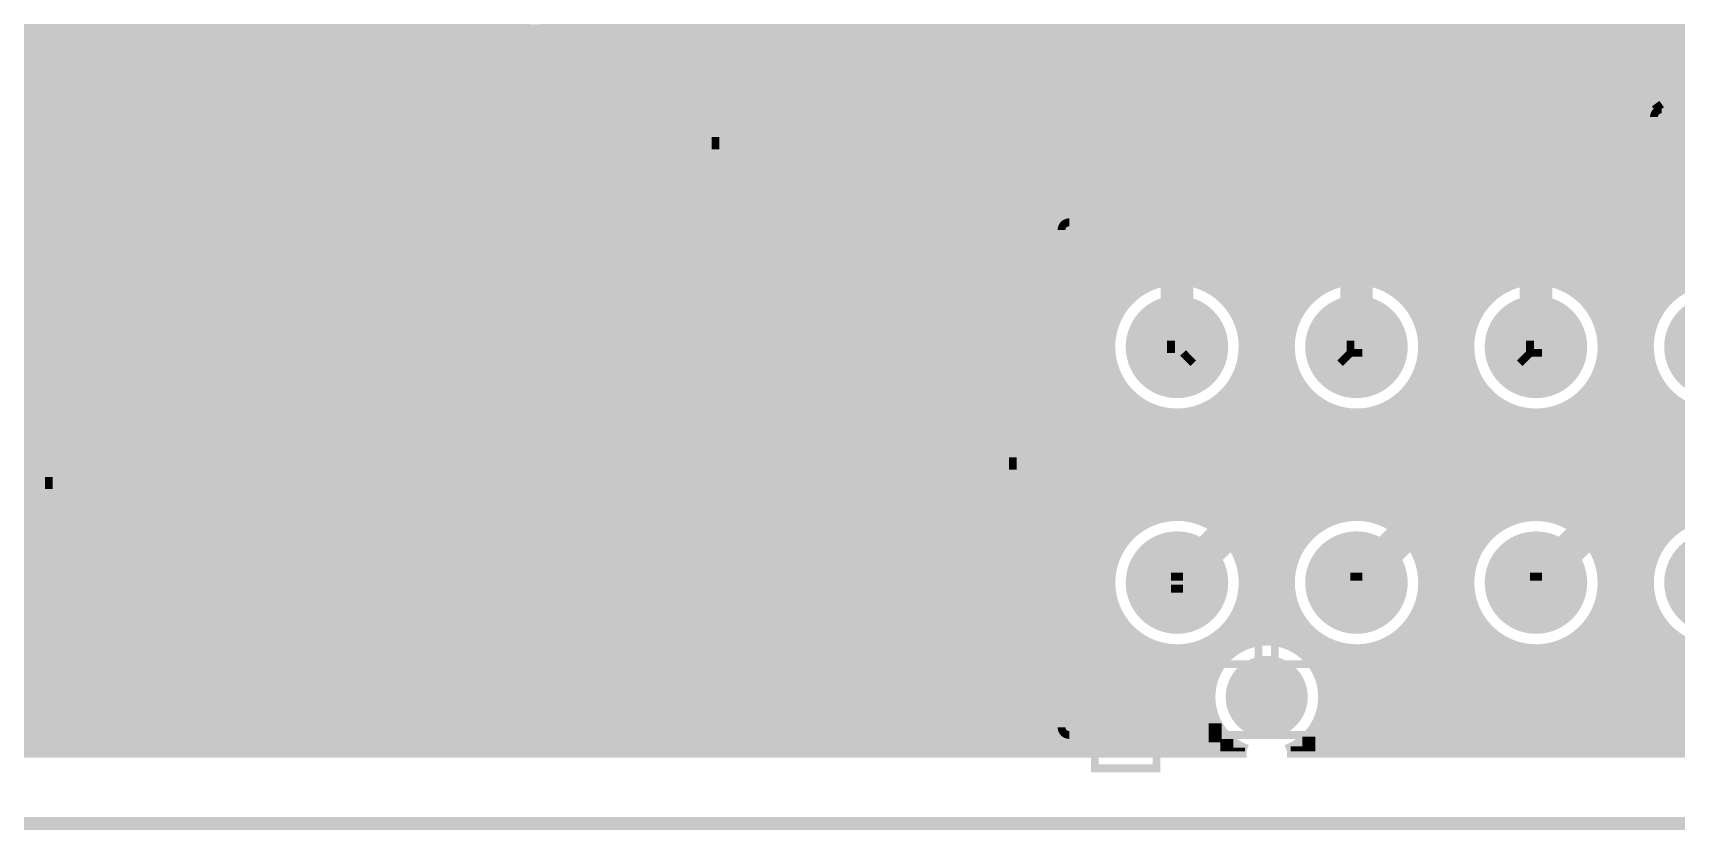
# Model space of a CAD drawing. Extents: x -5 to 208, y -5 to 206.
# Drawn here: x 140.7 to 172.74, y 119.87 to 135.43 of the extents above; entities that cross this region are included whole.
import ezdxf

# ---------------------------------------------------------------- set-up
doc = ezdxf.new("R2010")
doc.units = 0
doc.header["$MEASUREMENT"] = 0
doc.layers.get('0').update_dxf_attribs({"linetype": 'CONTINUOUS'})
for name, color, linetype in [('22-301-0_BOT', 7, 'CONTINUOUS'), ('22-301-0_DRD', 7, 'CONTINUOUS'), ('22-301-0_IN1', 1, 'CONTINUOUS'), ('22-301-0_IN2', 4, 'CONTINUOUS'), ('22-301-0_SMB', 3, 'CONTINUOUS'), ('22-301-0_SMT', 5, 'CONTINUOUS'), ('22-301-0_SST', 14, 'CONTINUOUS'), ('22-301-0_TOP', 9, 'CONTINUOUS'), ('THRUHOLE_NPT', 11, 'CONTINUOUS'), ('THRUHOLE_TAP', 13, 'CONTINUOUS')]:
    doc.layers.add(name, color=color, linetype=linetype)

# ---------------------------------------------------------------- blocks, each defined once
blk = doc.blocks.new('ROUND_28')
at = {"const_width": 0.99949}
blk.add_lwpolyline([(-0.499744, 0, 1), (0.499744, 0, 1)], format="xyb", close=True, dxfattribs=at)
blk = doc.blocks.new('ROUND_29')
at = {"const_width": 0.8001}
blk.add_lwpolyline([(-0.40005, 0, 1), (0.40005, 0, 1)], format="xyb", close=True, dxfattribs=at)
blk = doc.blocks.new('ROUND_79')
at = {"const_width": 0.54991}
blk.add_lwpolyline([(-0.274954, 0, 1), (0.274954, 0, 1)], format="xyb", close=True, dxfattribs=at)

msp = doc.modelspace()

# ---------------------------------------------------------------- linework, layer by layer
at = {"layer": '22-301-0_DRD', "const_width": 0.254}
for points in [[(162.37458, 129.9337), (162.37458, 128.6637)], [(163.64458, 129.9337), (162.37458, 129.9337)], [(163.64458, 129.9337), (162.37458, 128.6637)], [(163.64458, 128.6637), (162.37458, 129.9337)], [(163.64458, 128.6637), (163.64458, 129.9337)], [(165.8747, 129.9337), (165.8747, 128.6637)], [(167.1447, 129.9337), (165.8747, 129.9337)], [(167.1447, 129.9337), (165.8747, 128.6637)], [(167.1447, 128.6637), (165.8747, 129.9337)], [(167.1447, 128.6637), (167.1447, 129.9337)], [(169.37482, 129.9337), (169.37482, 128.6637)], [(170.64482, 129.9337), (169.37482, 129.9337)], [(170.64482, 129.9337), (169.37482, 128.6637)], [(170.64482, 128.6637), (169.37482, 129.9337)], [(170.64482, 128.6637), (170.64482, 129.9337)], [(162.37458, 128.6637), (163.64458, 128.6637)], [(165.8747, 128.6637), (167.1447, 128.6637)], [(169.37482, 128.6637), (170.64482, 128.6637)], [(162.37458, 125.3363), (162.37458, 124.0663)], [(163.64458, 125.3363), (162.37458, 125.3363)], [(163.64458, 125.3363), (162.37458, 124.0663)], [(163.64458, 124.0663), (162.37458, 125.3363)], [(163.64458, 124.0663), (163.64458, 125.3363)], [(165.8747, 125.3363), (165.8747, 124.0663)], [(167.1447, 125.3363), (165.8747, 125.3363)], [(167.1447, 125.3363), (165.8747, 124.0663)], [(167.1447, 124.0663), (165.8747, 125.3363)], [(167.1447, 124.0663), (167.1447, 125.3363)], [(169.37482, 125.3363), (169.37482, 124.0663)], [(170.64482, 125.3363), (169.37482, 125.3363)], [(170.64482, 125.3363), (169.37482, 124.0663)], [(170.64482, 124.0663), (169.37482, 125.3363)], [(170.64482, 124.0663), (170.64482, 125.3363)], [(162.37458, 124.0663), (163.64458, 124.0663)], [(165.8747, 124.0663), (167.1447, 124.0663)], [(169.37482, 124.0663), (170.64482, 124.0663)], [(164.75964, 123.10618), (164.12464, 122.47118)], [(165.39464, 122.47118), (164.75964, 123.10618)], [(164.12464, 122.47118), (164.75964, 121.83618)], [(164.75964, 121.83618), (165.39464, 122.47118)], [(98.99904, 119.99976), (205.00086, 119.99976)]]:
    msp.add_lwpolyline(points, dxfattribs=at)
at = {"layer": '22-301-0_IN1', "const_width": 0.254}
for points in [[(141.8082, 166.37), (141.8082, 121.412)], [(142.0368, 166.37), (142.0368, 121.412)], [(142.2654, 166.37), (142.2654, 121.412)], [(142.494, 166.37), (142.494, 121.412)], [(142.7226, 166.37), (142.7226, 121.412)], [(142.9512, 166.37), (142.9512, 121.412)], [(143.1798, 166.37), (143.1798, 121.412)], [(143.4084, 166.37), (143.4084, 121.412)], [(143.637, 166.37), (143.637, 121.412)], [(143.8656, 166.37), (143.8656, 121.412)], [(144.0942, 166.37), (144.0942, 121.412)], [(144.3228, 166.37), (144.3228, 121.412)], [(144.5514, 166.37), (144.5514, 121.412)], [(144.78, 166.37), (144.78, 121.412)], [(145.0086, 166.37), (145.0086, 121.412)], [(145.2372, 166.37), (145.2372, 121.412)], [(145.4658, 166.37), (145.4658, 121.412)], [(145.6944, 166.37), (145.6944, 121.412)], [(145.923, 166.37), (145.923, 121.412)], [(146.1516, 166.37), (146.1516, 121.412)], [(146.3802, 166.37), (146.3802, 121.412)], [(146.6088, 166.37), (146.6088, 121.412)], [(146.8374, 166.37), (146.8374, 121.412)], [(147.066, 166.37), (147.066, 121.412)], [(147.2946, 166.37), (147.2946, 121.412)], [(147.5232, 166.37), (147.5232, 121.412)], [(147.7518, 166.37), (147.7518, 121.412)], [(147.9804, 166.37), (147.9804, 121.412)], [(148.209, 166.37), (148.209, 121.412)], [(148.4376, 166.37), (148.4376, 121.412)], [(148.6662, 166.37), (148.6662, 121.412)], [(148.8948, 166.37), (148.8948, 121.412)], [(149.1234, 166.37), (149.1234, 121.412)], [(149.352, 166.37), (149.352, 121.412)], [(149.5806, 166.37), (149.5806, 121.412)], [(149.8092, 166.37), (149.8092, 121.412)], [(151.638, 166.18712), (151.638, 121.412)], [(151.8666, 166.37), (151.8666, 121.412)], [(152.0952, 166.37), (152.0952, 121.412)], [(152.3238, 166.37), (152.3238, 121.412)], [(152.5524, 166.37), (152.5524, 121.412)], [(152.781, 166.37), (152.781, 121.412)], [(153.0096, 166.37), (153.0096, 121.412)], [(153.2382, 166.37), (153.2382, 121.412)], [(153.4668, 166.37), (153.4668, 121.412)], [(153.6954, 166.37), (153.6954, 121.412)], [(153.924, 166.37), (153.924, 121.412)], [(154.1526, 166.37), (154.1526, 121.412)], [(154.3812, 166.37), (154.3812, 121.412)], [(154.6098, 166.37), (154.6098, 121.412)], [(154.8384, 166.37), (154.8384, 121.412)], [(155.067, 166.37), (155.067, 121.412)], [(155.2956, 166.37), (155.2956, 121.412)], [(155.5242, 166.37), (155.5242, 121.412)], [(155.7528, 166.37), (155.7528, 121.412)], [(155.9814, 166.37), (155.9814, 121.412)], [(156.21, 166.37), (156.21, 121.412)], [(156.4386, 166.37), (156.4386, 121.412)], [(156.6672, 166.37), (156.6672, 121.412)], [(156.8958, 166.37), (156.8958, 121.412)], [(157.1244, 166.37), (157.1244, 121.412)], [(157.353, 166.37), (157.353, 121.412)], [(157.5816, 166.37), (157.5816, 121.412)], [(157.8102, 166.37), (157.8102, 121.412)], [(158.0388, 166.37), (158.0388, 121.412)], [(158.2674, 166.37), (158.2674, 121.412)], [(158.496, 166.37), (158.496, 121.412)], [(158.7246, 166.37), (158.7246, 121.412)], [(158.9532, 166.37), (158.9532, 121.412)], [(159.1818, 166.37), (159.1818, 121.412)], [(159.4104, 166.37), (159.4104, 121.412)], [(159.639, 166.37), (159.639, 121.412)], [(159.8676, 166.37), (159.8676, 121.412)], [(160.0962, 166.37), (160.0962, 121.412)], [(160.3248, 166.37), (160.3248, 121.412)], [(160.5534, 166.37), (160.5534, 121.412)], [(160.782, 166.37), (160.782, 121.412)], [(161.0106, 166.37), (161.0106, 121.412)], [(161.2392, 166.37), (161.2392, 121.412)], [(161.4678, 166.37), (161.4678, 121.412)], [(161.6964, 166.37), (161.6964, 129.49936)], [(161.925, 166.37), (161.925, 130.06578)], [(162.1536, 166.37), (162.1536, 130.3147)], [(162.3822, 166.37), (162.3822, 130.46964)], [(162.6108, 166.37), (162.6108, 130.56616)], [(162.8394, 166.37), (162.8394, 130.61696)], [(163.068, 166.37), (163.068, 130.62712)], [(163.2966, 166.37), (163.2966, 130.59664)], [(163.5252, 166.37), (163.5252, 130.52552)], [(163.7538, 166.37), (163.7538, 130.40106)], [(165.5826, 166.37), (165.5826, 130.2512)], [(165.8112, 166.37), (165.8112, 130.429)], [(166.0398, 166.37), (166.0398, 130.5433)], [(166.2684, 166.37), (166.2684, 130.6068)], [(166.497, 166.37), (166.497, 130.62712)], [(166.7256, 166.37), (166.7256, 130.61188)], [(166.9542, 166.37), (166.9542, 130.55092)], [(167.1828, 166.37), (167.1828, 130.44678)], [(167.4114, 166.37), (167.4114, 130.2766)], [(167.64, 166.37), (167.64, 129.99974)], [(167.8686, 166.20236), (167.8686, 121.412)], [(169.0116, 166.32174), (169.0116, 130.17754)], [(169.2402, 166.37), (169.2402, 130.38328)], [(169.4688, 166.37), (169.4688, 130.51282)], [(169.6974, 166.37), (169.6974, 130.59156)], [(169.926, 166.37), (169.926, 130.62458)], [(170.1546, 166.37), (170.1546, 130.6195)], [(170.3832, 166.37), (170.3832, 130.57378)], [(170.6118, 166.37), (170.6118, 130.48488)], [(170.8404, 166.37), (170.8404, 130.33756)], [(171.069, 166.37), (171.069, 130.10134)], [(171.2976, 166.37), (171.2976, 129.6289)], [(171.5262, 166.37), (171.5262, 121.412)], [(171.7548, 166.37), (171.7548, 121.412)], [(171.9834, 166.37), (171.9834, 121.412)], [(172.212, 166.37), (172.212, 129.58572)], [(172.4406, 166.37), (172.4406, 130.08864)], [(172.6692, 166.37), (172.6692, 130.32994)], [(151.1808, 166.07536), (151.1808, 121.412)], [(151.4094, 166.08806), (151.4094, 121.412)], [(163.9824, 166.01694), (163.9824, 130.20548)], [(168.0972, 166.01694), (168.0972, 121.412)], [(168.3258, 165.94836), (168.3258, 121.412)], [(168.5544, 165.96106), (168.5544, 121.412)], [(168.783, 166.06012), (168.783, 129.81178)], [(140.6652, 156.82722), (140.6652, 121.412)], [(140.8938, 156.70276), (140.8938, 121.412)], [(141.1224, 156.67228), (141.1224, 121.412)], [(141.351, 156.72308), (141.351, 121.412)], [(141.5796, 156.87294), (141.5796, 121.412)], [(164.211, 137.62482), (164.211, 129.8702)], [(164.4396, 137.39368), (164.4396, 123.55322)], [(165.1254, 137.37844), (165.1254, 123.53798)], [(165.354, 137.58418), (165.354, 129.95402)], [(164.6682, 137.30478), (164.6682, 123.5964)], [(164.8968, 137.2997), (164.8968, 123.59132)], [(150.0378, 135.76808), (150.0378, 121.412)], [(150.9522, 135.76808), (150.9522, 121.412)], [(150.2664, 135.63092), (150.2664, 121.412)], [(150.495, 135.59028), (150.495, 121.412)], [(150.7236, 135.63092), (150.7236, 121.412)], [(204.47, 135.3566), (90.81008, 135.3566)], [(204.47, 135.128), (90.85072, 135.128)], [(204.47, 134.8994), (90.81008, 134.8994)], [(204.47, 134.6708), (90.67292, 134.6708)], [(204.47, 134.4422), (80.645, 134.4422)], [(204.47, 134.2136), (80.645, 134.2136)], [(204.47, 133.985), (80.645, 133.985)], [(204.47, 133.7564), (80.645, 133.7564)], [(204.47, 133.5278), (80.645, 133.5278)], [(204.47, 133.2992), (80.645, 133.2992)], [(204.47, 133.0706), (80.645, 133.0706)], [(204.47, 132.842), (80.645, 132.842)], [(204.47, 132.6134), (80.645, 132.6134)], [(204.47, 132.3848), (80.645, 132.3848)], [(204.47, 132.1562), (80.645, 132.1562)], [(204.47, 131.9276), (80.645, 131.9276)], [(204.47, 131.699), (80.645, 131.699)], [(204.47, 131.4704), (80.645, 131.4704)], [(204.47, 131.2418), (80.645, 131.2418)], [(204.47, 131.0132), (80.645, 131.0132)], [(204.47, 130.7846), (80.645, 130.7846)], [(162.57524, 130.556), (137.14222, 130.556)], [(162.1663, 130.3274), (137.55116, 130.3274)], [(166.07536, 130.556), (163.44392, 130.556)], [(165.66642, 130.3274), (163.85286, 130.3274)], [(169.57548, 130.556), (166.94404, 130.556)], [(169.16654, 130.3274), (167.35298, 130.3274)], [(173.0756, 130.556), (170.44416, 130.556)], [(172.66666, 130.3274), (170.8531, 130.3274)], [(161.94786, 130.0988), (137.77214, 130.0988)], [(165.44798, 130.0988), (164.0713, 130.0988)], [(168.9481, 130.0988), (167.57142, 130.0988)], [(172.44822, 130.0988), (171.07154, 130.0988)], [(161.8107, 129.8702), (137.9093, 129.8702)], [(165.31082, 129.8702), (164.211, 129.8702)], [(168.8084, 129.8702), (167.71112, 129.8702)], [(172.30852, 129.8702), (171.2087, 129.8702)], [(161.72434, 129.6416), (137.99312, 129.6416)], [(161.68624, 129.413), (138.03376, 129.413)], [(165.22446, 129.6416), (164.29482, 129.6416)], [(165.18636, 129.413), (164.33546, 129.413)], [(168.72458, 129.6416), (167.79494, 129.6416)], [(168.68394, 129.413), (167.83558, 129.413)], [(172.2247, 129.6416), (171.29506, 129.6416)], [(172.18406, 129.413), (171.33316, 129.413)], [(161.68624, 129.1844), (138.03376, 129.1844)], [(161.6964, 129.09804), (161.6964, 124.90196)], [(165.18636, 129.1844), (164.33546, 129.1844)], [(168.68394, 129.1844), (167.83558, 129.1844)], [(172.18406, 129.1844), (171.33316, 129.1844)], [(172.212, 129.01168), (172.212, 124.98578)], [(161.8107, 128.7272), (137.9093, 128.7272)], [(161.72688, 128.9558), (137.99312, 128.9558)], [(164.211, 128.72974), (164.211, 125.27026)], [(165.31082, 128.7272), (164.211, 128.7272)], [(165.227, 128.9558), (164.29482, 128.9558)], [(168.8084, 128.7272), (167.71112, 128.7272)], [(168.72458, 128.9558), (167.79494, 128.9558)], [(168.783, 128.78816), (168.783, 125.21184)], [(172.30852, 128.7272), (171.2087, 128.7272)], [(172.2247, 128.9558), (171.29252, 128.9558)], [(171.2976, 128.9685), (171.2976, 125.02896)], [(161.9504, 128.4986), (137.7696, 128.4986)], [(161.925, 128.53162), (161.925, 125.46838)], [(163.9824, 128.39192), (163.9824, 125.60554)], [(165.45052, 128.4986), (164.0713, 128.4986)], [(165.354, 128.64338), (165.354, 125.35408)], [(168.9481, 128.4986), (167.57142, 128.4986)], [(167.64, 128.59766), (167.64, 125.3998)], [(169.0116, 128.4224), (169.0116, 125.5776)], [(172.44822, 128.4986), (171.069, 128.4986)], [(171.069, 128.49606), (171.069, 125.50394)], [(172.4406, 128.50876), (172.4406, 125.4887)], [(162.58032, 128.0414), (137.13714, 128.0414)], [(162.16884, 128.27), (137.55116, 128.27)], [(162.1536, 128.2827), (162.1536, 125.7173)], [(162.3822, 128.12776), (162.3822, 125.87224)], [(166.08044, 128.0414), (163.43884, 128.0414)], [(163.5252, 128.07442), (163.5252, 125.92558)], [(163.7538, 128.19634), (163.7538, 125.80112)], [(165.66896, 128.27), (163.85032, 128.27)], [(165.5826, 128.3462), (165.5826, 125.65126)], [(165.8112, 128.1684), (165.8112, 125.8316)], [(166.0398, 128.05664), (166.0398, 125.94336)], [(169.58056, 128.0414), (166.93896, 128.0414)], [(166.9542, 128.04648), (166.9542, 125.95352)], [(167.1828, 128.15316), (167.1828, 125.84684)], [(169.16908, 128.27), (167.35044, 128.27)], [(167.4114, 128.3208), (167.4114, 125.67666)], [(169.2402, 128.21412), (169.2402, 125.78334)], [(169.4688, 128.08458), (169.4688, 125.91542)], [(173.08068, 128.0414), (170.43908, 128.0414)], [(170.6118, 128.11506), (170.6118, 125.88494)], [(170.8404, 128.26238), (170.8404, 125.73762)], [(172.6692, 128.27), (170.85056, 128.27)], [(172.6692, 128.27), (172.6692, 125.73)], [(203.53528, 127.8128), (80.645, 127.8128)], [(162.6108, 128.03124), (162.6108, 125.96876)], [(162.8394, 127.98044), (162.8394, 126.01702)], [(163.068, 127.97028), (163.068, 126.02718)], [(163.2966, 128.00076), (163.2966, 125.99924)], [(166.2684, 127.99314), (166.2684, 126.00686)], [(166.497, 127.97028), (166.497, 126.02972)], [(166.7256, 127.98806), (166.7256, 126.01194)], [(169.6974, 128.00584), (169.6974, 125.99162)], [(169.926, 127.97282), (169.926, 126.02718)], [(170.1546, 127.9779), (170.1546, 126.0221)], [(170.3832, 128.02362), (170.3832, 125.97638)], [(203.30668, 127.5842), (80.645, 127.5842)], [(203.07808, 127.3556), (80.645, 127.3556)], [(202.84948, 127.127), (80.645, 127.127)], [(201.19594, 126.8984), (95.74276, 126.8984)], [(200.787, 126.6698), (96.1517, 126.6698)], [(193.9163, 126.4412), (96.42094, 126.4412)], [(193.9163, 126.2126), (96.61652, 126.2126)], [(162.66414, 125.984), (137.05586, 125.984)], [(166.16426, 125.984), (163.35502, 125.984)], [(169.66438, 125.984), (166.85514, 125.984)], [(173.1645, 125.984), (170.35526, 125.984)], [(162.20186, 125.7554), (137.51814, 125.7554)], [(161.96818, 125.5268), (137.74928, 125.5268)], [(165.70198, 125.7554), (163.81984, 125.7554)], [(165.4683, 125.5268), (164.05098, 125.5268)], [(169.19956, 125.7554), (167.31996, 125.7554)], [(168.96842, 125.5268), (167.5511, 125.5268)], [(172.69968, 125.7554), (170.81754, 125.7554)], [(172.46854, 125.5268), (171.05122, 125.5268)], [(161.8234, 125.2982), (137.8966, 125.2982)], [(165.32352, 125.2982), (164.1983, 125.2982)], [(168.8211, 125.2982), (167.69842, 125.2982)], [(172.32122, 125.2982), (171.196, 125.2982)], [(161.73196, 125.0696), (137.9855, 125.0696)], [(161.68878, 124.841), (138.03122, 124.841)], [(165.23208, 125.0696), (164.2872, 125.0696)], [(165.1889, 124.841), (164.33292, 124.841)], [(168.7322, 125.0696), (167.78732, 125.0696)], [(168.68648, 124.841), (167.83304, 124.841)], [(172.23232, 125.0696), (171.28744, 125.0696)], [(172.1866, 124.841), (171.33062, 124.841)], [(161.6837, 124.6124), (138.0363, 124.6124)], [(165.18382, 124.6124), (164.33546, 124.6124)], [(168.68394, 124.6124), (167.83558, 124.6124)], [(172.18406, 124.6124), (171.3357, 124.6124)], [(161.71926, 124.3838), (138.00074, 124.3838)], [(161.6964, 124.4981), (161.6964, 121.412)], [(165.21938, 124.3838), (164.2999, 124.3838)], [(168.7195, 124.3838), (167.80002, 124.3838)], [(171.2976, 124.3711), (171.2976, 121.412)], [(172.21962, 124.3838), (171.30014, 124.3838)], [(172.212, 124.41428), (172.212, 121.412)], [(161.93008, 123.9266), (137.78992, 123.9266)], [(161.798, 124.1552), (137.922, 124.1552)], [(161.925, 123.93168), (161.925, 121.412)], [(165.4302, 123.9266), (164.09162, 123.9266)], [(164.211, 124.1298), (164.211, 123.4567)], [(165.29812, 124.1552), (164.22116, 124.1552)], [(165.354, 124.04598), (165.354, 123.4313)], [(168.92778, 123.9266), (167.59174, 123.9266)], [(167.64, 124.00026), (167.64, 121.412)], [(168.79824, 124.1552), (167.72128, 124.1552)], [(168.783, 124.18822), (168.783, 121.412)], [(171.069, 123.89612), (171.069, 121.412)], [(172.4279, 123.9266), (171.08932, 123.9266)], [(172.29836, 124.1552), (171.2214, 124.1552)], [(172.4406, 123.91136), (172.4406, 121.412)], [(162.13582, 123.698), (137.58164, 123.698)], [(162.1536, 123.68276), (162.1536, 121.412)], [(163.7538, 123.59894), (163.7538, 122.98172)], [(165.63594, 123.698), (163.88334, 123.698)], [(163.9824, 123.79452), (163.9824, 123.28906)], [(165.5826, 123.7488), (165.5826, 123.24334)], [(165.8112, 123.56846), (165.8112, 122.8852)], [(169.13606, 123.698), (167.38346, 123.698)], [(167.4114, 123.7234), (167.4114, 121.412)], [(169.0116, 123.82246), (169.0116, 121.412)], [(169.2402, 123.61672), (169.2402, 121.412)], [(170.8404, 123.66244), (170.8404, 121.412)], [(172.63618, 123.698), (170.88358, 123.698)], [(172.6692, 123.67006), (172.6692, 121.412)], [(163.93414, 123.2408), (114.78514, 123.2408)], [(162.5092, 123.4694), (137.2108, 123.4694)], [(162.3822, 123.52782), (162.3822, 121.412)], [(162.6108, 123.4313), (162.6108, 121.412)], [(162.8394, 123.38304), (162.8394, 121.412)], [(163.068, 123.37288), (163.068, 121.412)], [(163.2966, 123.40082), (163.2966, 121.412)], [(164.23386, 123.4694), (163.5125, 123.4694)], [(163.5252, 123.47448), (163.5252, 121.412)], [(166.00932, 123.4694), (165.28796, 123.4694)], [(200.85812, 123.2408), (165.58514, 123.2408)], [(166.0398, 123.4567), (166.0398, 121.412)], [(166.2684, 123.3932), (166.2684, 121.412)], [(166.497, 123.37034), (166.497, 121.412)], [(166.7256, 123.38812), (166.7256, 121.412)], [(166.9542, 123.44654), (166.9542, 121.412)], [(169.5069, 123.4694), (167.01262, 123.4694)], [(167.1828, 123.55322), (167.1828, 121.412)], [(169.4688, 123.48464), (169.4688, 121.412)], [(169.6974, 123.40844), (169.6974, 121.412)], [(169.926, 123.37288), (169.926, 121.412)], [(170.1546, 123.37796), (170.1546, 121.412)], [(170.3832, 123.42368), (170.3832, 121.412)], [(173.00702, 123.4694), (170.5102, 123.4694)], [(170.6118, 123.51512), (170.6118, 121.412)], [(163.76904, 123.0122), (114.95024, 123.0122)], [(201.32294, 123.0122), (165.75024, 123.0122)], [(163.67506, 122.7836), (115.04422, 122.7836)], [(204.47, 122.7836), (165.84422, 122.7836)], [(163.6395, 122.3264), (115.07978, 122.3264)], [(163.63442, 122.555), (115.0874, 122.555)], [(204.47, 122.3264), (165.87978, 122.3264)], [(204.47, 122.555), (165.8874, 122.555)], [(163.69284, 122.0978), (115.02644, 122.0978)], [(163.7538, 121.9581), (163.7538, 121.412)], [(165.8112, 122.05462), (165.8112, 121.412)], [(204.47, 122.0978), (165.82644, 122.0978)], [(163.99256, 121.6406), (114.72672, 121.6406)], [(163.8046, 121.8692), (114.91722, 121.8692)], [(163.9824, 121.65076), (163.9824, 121.412)], [(204.47, 121.6406), (165.52672, 121.6406)], [(165.5826, 121.69648), (165.5826, 121.412)], [(204.47, 121.8692), (165.71722, 121.8692)], [(164.36594, 121.412), (114.35334, 121.412)], [(164.211, 121.48312), (164.211, 121.412)], [(204.47, 121.412), (165.15334, 121.412)], [(165.354, 121.50852), (165.354, 121.412)]]:
    msp.add_lwpolyline(points, dxfattribs=at)
for points in [[(163.00958, 130.62966, 0.4142136), (161.67862, 129.2987)], [(164.34054, 129.2987, 0.4142136), (163.00958, 130.62966)], [(166.5097, 130.62966, 0.4142136), (165.17874, 129.2987)], [(167.84066, 129.2987, 0.4142136), (166.5097, 130.62966)], [(170.00982, 130.62966, 0.4142136), (168.67886, 129.2987)], [(171.33824, 129.2987, 0.4142136), (170.00982, 130.62712)], [(173.50994, 130.62966, 0.4142136), (172.17898, 129.2987)], [(161.68116, 129.2987, 0.4142136), (163.00958, 127.97028)], [(163.00958, 127.97028, 0.4142136), (164.338, 129.2987)], [(165.18128, 129.2987, 0.4142136), (166.5097, 127.97028)], [(166.5097, 127.97028, 0.4142136), (167.83812, 129.2987)], [(168.6814, 129.2987, 0.4142136), (170.00982, 127.97028)], [(170.00982, 127.97028, 0.4142136), (171.33824, 129.2987)], [(172.18152, 129.2987, 0.4142136), (173.50994, 127.97028)], [(163.00958, 126.02972, 0.4142136), (161.68116, 124.7013)], [(164.34054, 124.7013, 0.4142136), (163.00958, 126.03226)], [(166.5097, 126.02972, 0.4142136), (165.18128, 124.7013)], [(167.84066, 124.7013, 0.4142136), (166.5097, 126.03226)], [(170.00982, 126.02972, 0.4142136), (168.6814, 124.7013)], [(171.33824, 124.7013, 0.4142136), (170.00982, 126.02972)], [(173.50994, 126.02972, 0.4142136), (172.18152, 124.7013)], [(161.68116, 124.7013, 0.4142136), (163.00958, 123.37288)], [(163.00958, 123.37034, 0.4142136), (164.34054, 124.7013)], [(165.18128, 124.7013, 0.4142136), (166.5097, 123.37288)], [(166.5097, 123.37034, 0.4142136), (167.84066, 124.7013)], [(168.6814, 124.7013, 0.4142136), (170.00982, 123.37288)], [(170.00982, 123.37034, 0.4142136), (171.34078, 124.7013)], [(172.18152, 124.7013, 0.4142136), (173.50994, 123.37288)], [(164.75964, 123.59894, 0.4142136), (163.63188, 122.47118)], [(165.88994, 122.47118, 0.4142136), (164.75964, 123.60148)], [(163.63188, 122.47118, 0.313428), (164.36594, 121.412)], [(165.15334, 121.412, 0.3134277), (165.88994, 122.47118)]]:
    msp.add_lwpolyline(points, format="xyb", dxfattribs=at)
at = {"layer": '22-301-0_IN2', "const_width": 0.254}
for points in [[(169.2402, 166.497), (169.2402, 130.38328)], [(169.4688, 166.497), (169.4688, 130.51282)], [(169.6974, 166.497), (169.6974, 130.59156)], [(169.926, 166.497), (169.926, 130.62458)], [(170.1546, 166.497), (170.1546, 130.6195)], [(170.3832, 166.497), (170.3832, 130.57378)], [(170.6118, 166.497), (170.6118, 130.48488)], [(170.8404, 166.497), (170.8404, 130.33756)], [(171.069, 166.497), (171.069, 130.10134)], [(171.2976, 166.497), (171.2976, 129.6289)], [(171.5262, 166.497), (171.5262, 121.5771)], [(171.7548, 166.497), (171.7548, 121.5771)], [(171.9834, 166.497), (171.9834, 121.5771)], [(172.212, 166.497), (172.212, 129.58572)], [(172.4406, 166.497), (172.4406, 130.08864)], [(172.6692, 166.497), (172.6692, 130.32994)], [(169.0116, 166.32174), (169.0116, 130.17754)], [(166.2684, 165.8747), (166.2684, 130.6068)], [(166.497, 166.1033), (166.497, 130.62712)], [(166.7256, 166.1668), (166.7256, 130.61188)], [(166.9542, 166.1668), (166.9542, 130.55092)], [(167.1828, 166.1668), (167.1828, 130.44678)], [(167.4114, 166.1668), (167.4114, 130.2766)], [(167.64, 166.1668), (167.64, 129.99974)], [(167.8686, 166.1668), (167.8686, 121.58218)], [(168.0972, 166.01694), (168.0972, 121.58218)], [(168.3258, 165.94836), (168.3258, 121.58218)], [(168.5544, 165.96106), (168.5544, 121.57964)], [(168.783, 166.06012), (168.783, 129.81178)], [(166.0398, 165.6461), (166.0398, 130.5433)], [(165.8112, 165.4175), (165.8112, 130.429)], [(165.5826, 165.1889), (165.5826, 130.2512)], [(141.8082, 164.2618), (141.8082, 121.61266)], [(142.0368, 164.2618), (142.0368, 121.61266)], [(142.2654, 164.2618), (142.2654, 121.61266)], [(142.494, 164.2618), (142.494, 121.61012)], [(142.7226, 164.2618), (142.7226, 121.61012)], [(142.9512, 164.2618), (142.9512, 121.61012)], [(143.1798, 164.2618), (143.1798, 121.61012)], [(143.4084, 164.2618), (143.4084, 121.61012)], [(143.637, 164.2618), (143.637, 121.61012)], [(143.8656, 164.2618), (143.8656, 121.61012)], [(144.0942, 164.2618), (144.0942, 121.61012)], [(144.3228, 164.2618), (144.3228, 121.61012)], [(144.5514, 164.2618), (144.5514, 121.61012)], [(144.78, 164.2618), (144.78, 121.60758)], [(145.0086, 164.2618), (145.0086, 121.60758)], [(145.2372, 164.2618), (145.2372, 121.60758)], [(145.4658, 164.2618), (145.4658, 121.60758)], [(145.6944, 164.2618), (145.6944, 121.60758)], [(145.923, 164.2618), (145.923, 121.60758)], [(146.1516, 164.2618), (146.1516, 121.60758)], [(146.3802, 164.2618), (146.3802, 121.60758)], [(146.6088, 164.2618), (146.6088, 121.60758)], [(146.8374, 164.2618), (146.8374, 121.60504)], [(147.066, 164.2618), (147.066, 121.60504)], [(147.2946, 164.2618), (147.2946, 121.60504)], [(147.5232, 164.2618), (147.5232, 121.60504)], [(147.7518, 164.2618), (147.7518, 121.60504)], [(147.9804, 164.2618), (147.9804, 121.60504)], [(148.209, 164.2618), (148.209, 121.60504)], [(148.4376, 164.2618), (148.4376, 121.60504)], [(148.6662, 164.2618), (148.6662, 121.60504)], [(148.8948, 164.2618), (148.8948, 121.60504)], [(149.1234, 164.2618), (149.1234, 121.6025)], [(149.352, 164.2618), (149.352, 121.6025)], [(149.5806, 164.2618), (149.5806, 121.6025)], [(149.8092, 164.2618), (149.8092, 121.6025)], [(151.1808, 164.2618), (151.1808, 121.59996)], [(151.4094, 164.2618), (151.4094, 121.59996)], [(151.638, 164.2618), (151.638, 121.59996)], [(151.8666, 164.2618), (151.8666, 121.59996)], [(152.0952, 164.2618), (152.0952, 121.59996)], [(152.3238, 164.2618), (152.3238, 121.59996)], [(152.5524, 164.2618), (152.5524, 121.59996)], [(152.781, 164.2618), (152.781, 121.59996)], [(153.0096, 164.2618), (153.0096, 121.59996)], [(153.2382, 164.2618), (153.2382, 121.59996)], [(153.4668, 164.2618), (153.4668, 121.59742)], [(153.6954, 164.2618), (153.6954, 121.59742)], [(153.924, 164.2618), (153.924, 121.59742)], [(154.1526, 164.2618), (154.1526, 121.59742)], [(154.3812, 164.2618), (154.3812, 121.59742)], [(154.6098, 164.2618), (154.6098, 121.59742)], [(154.8384, 164.2618), (154.8384, 121.59742)], [(155.067, 164.2618), (155.067, 121.59742)], [(155.2956, 164.2618), (155.2956, 121.59742)], [(155.5242, 164.2618), (155.5242, 121.59488)], [(155.7528, 164.2618), (155.7528, 121.59488)], [(155.9814, 164.2618), (155.9814, 121.59488)], [(156.21, 164.2618), (156.21, 121.59488)], [(156.4386, 164.2618), (156.4386, 121.59488)], [(156.6672, 164.2618), (156.6672, 121.59488)], [(156.8958, 164.2618), (156.8958, 121.59488)], [(157.1244, 164.2618), (157.1244, 121.59488)], [(157.353, 164.2618), (157.353, 121.59488)], [(157.5816, 164.2618), (157.5816, 121.59488)], [(157.8102, 164.2618), (157.8102, 121.59234)], [(158.0388, 164.2618), (158.0388, 121.59234)], [(158.2674, 164.2618), (158.2674, 121.59234)], [(158.496, 164.2618), (158.496, 121.59234)], [(158.7246, 164.2618), (158.7246, 121.59234)], [(158.9532, 164.2618), (158.9532, 121.59234)], [(159.1818, 164.2618), (159.1818, 121.59234)], [(159.4104, 164.2618), (159.4104, 121.59234)], [(159.639, 164.2618), (159.639, 121.59234)], [(159.8676, 164.2618), (159.8676, 121.5898)], [(160.0962, 164.2618), (160.0962, 121.5898)], [(160.3248, 164.2618), (160.3248, 121.5898)], [(160.5534, 164.2618), (160.5534, 121.5898)], [(160.782, 164.2618), (160.782, 121.5898)], [(161.0106, 164.2618), (161.0106, 121.5898)], [(161.2392, 164.2618), (161.2392, 121.5898)], [(161.4678, 164.2618), (161.4678, 121.5898)], [(161.6964, 164.2618), (161.6964, 129.49936)], [(161.925, 164.2618), (161.925, 130.06578)], [(162.1536, 164.2618), (162.1536, 130.3147)], [(162.3822, 164.2618), (162.3822, 130.46964)], [(162.6108, 164.2618), (162.6108, 130.56616)], [(162.8394, 164.2618), (162.8394, 130.61696)], [(163.068, 164.2618), (163.068, 130.62712)], [(163.2966, 164.2618), (163.2966, 130.59664)], [(163.5252, 164.2618), (163.5252, 130.52552)], [(163.7538, 164.2618), (163.7538, 130.40106)], [(163.9824, 164.2618), (163.9824, 130.20548)], [(140.6652, 156.82722), (140.6652, 121.61266)], [(140.8938, 156.70276), (140.8938, 121.61266)], [(141.1224, 156.67228), (141.1224, 121.61266)], [(141.351, 156.72308), (141.351, 121.61266)], [(141.5796, 156.87294), (141.5796, 121.61266)], [(164.211, 137.62482), (164.211, 129.8702)], [(164.4396, 137.39368), (164.4396, 123.55322)], [(165.1254, 137.37844), (165.1254, 123.53798)], [(165.354, 137.58418), (165.354, 129.95402)], [(164.6682, 137.30478), (164.6682, 123.5964)], [(164.8968, 137.2997), (164.8968, 123.59132)], [(150.0378, 135.76808), (150.0378, 121.6025)], [(150.9522, 135.76808), (150.9522, 121.6025)], [(150.2664, 135.63092), (150.2664, 121.6025)], [(150.495, 135.59028), (150.495, 121.6025)], [(150.7236, 135.63092), (150.7236, 121.6025)], [(204.47, 135.4074), (90.78976, 135.4074)], [(204.47, 135.1788), (90.84818, 135.1788)], [(204.47, 134.9502), (90.82532, 134.9502)], [(204.47, 134.493), (90.4113, 134.493)], [(204.47, 134.7216), (90.71356, 134.7216)], [(204.47, 134.2644), (80.8482, 134.2644)], [(204.47, 134.0358), (80.8482, 134.0358)], [(204.47, 133.8072), (80.8482, 133.8072)], [(204.47, 133.5786), (80.8482, 133.5786)], [(204.47, 133.35), (80.8482, 133.35)], [(204.47, 133.1214), (80.8482, 133.1214)], [(204.47, 132.8928), (80.8482, 132.8928)], [(204.47, 132.6642), (80.8482, 132.6642)], [(204.47, 132.4356), (80.8482, 132.4356)], [(204.47, 132.207), (80.8482, 132.207)], [(204.47, 131.9784), (80.8482, 131.9784)], [(204.47, 131.7498), (80.8482, 131.7498)], [(204.47, 131.5212), (80.8482, 131.5212)], [(204.47, 131.2926), (80.8482, 131.2926)], [(204.47, 131.064), (80.8482, 131.064)], [(204.47, 130.8354), (80.8482, 130.8354)], [(162.76828, 130.6068), (136.94918, 130.6068)], [(166.2684, 130.6068), (163.25088, 130.6068)], [(169.76852, 130.6068), (166.751, 130.6068)], [(173.26864, 130.6068), (170.25112, 130.6068)], [(162.23234, 130.3782), (137.48512, 130.3782)], [(165.73246, 130.3782), (163.78682, 130.3782)], [(169.23258, 130.3782), (167.28694, 130.3782)], [(172.7327, 130.3782), (170.78706, 130.3782)], [(161.9885, 130.1496), (137.7315, 130.1496)], [(165.48862, 130.1496), (164.0332, 130.1496)], [(168.9862, 130.1496), (167.53332, 130.1496)], [(172.48632, 130.1496), (171.0309, 130.1496)], [(161.8361, 129.921), (137.8839, 129.921)], [(161.73958, 129.6924), (137.97788, 129.6924)], [(165.33622, 129.921), (164.1856, 129.921)], [(165.2397, 129.6924), (164.27958, 129.6924)], [(168.8338, 129.921), (167.68572, 129.921)], [(168.73982, 129.6924), (167.7797, 129.6924)], [(172.33392, 129.921), (171.1833, 129.921)], [(172.23994, 129.6924), (171.27982, 129.6924)], [(161.69132, 129.4638), (138.02868, 129.4638)], [(165.19144, 129.4638), (164.32784, 129.4638)], [(168.69156, 129.4638), (167.82796, 129.4638)], [(172.19168, 129.4638), (171.32808, 129.4638)], [(161.71418, 129.0066), (138.00582, 129.0066)], [(161.68116, 129.2352), (138.0363, 129.2352)], [(161.6964, 129.09804), (161.6964, 124.90196)], [(165.2143, 129.0066), (164.30752, 129.0066)], [(165.18128, 129.2352), (164.338, 129.2352)], [(168.71188, 129.0066), (167.80764, 129.0066)], [(168.6814, 129.2352), (167.83812, 129.2352)], [(172.212, 129.0066), (171.30522, 129.0066)], [(172.18152, 129.2352), (171.33824, 129.2352)], [(172.212, 129.01168), (172.212, 124.98578)], [(161.78784, 128.778), (137.93216, 128.778)], [(164.211, 128.72974), (164.211, 125.27026)], [(165.28796, 128.778), (164.23386, 128.778)], [(168.78554, 128.778), (167.73398, 128.778)], [(168.783, 128.78816), (168.783, 125.21184)], [(172.28566, 128.778), (171.23156, 128.778)], [(171.2976, 128.9685), (171.2976, 125.02896)], [(161.9123, 128.5494), (137.8077, 128.5494)], [(161.925, 128.53162), (161.925, 125.46838)], [(163.9824, 128.39192), (163.9824, 125.60554)], [(165.41242, 128.5494), (164.10686, 128.5494)], [(165.354, 128.64338), (165.354, 125.35408)], [(168.91254, 128.5494), (167.60698, 128.5494)], [(167.64, 128.59766), (167.64, 125.3998)], [(169.0116, 128.4224), (169.0116, 125.5776)], [(171.069, 128.49606), (171.069, 125.50394)], [(172.41266, 128.5494), (171.1071, 128.5494)], [(172.4406, 128.50876), (172.4406, 125.4887)], [(162.45332, 128.0922), (137.26414, 128.0922)], [(162.11042, 128.3208), (137.60958, 128.3208)], [(162.1536, 128.2827), (162.1536, 125.7173)], [(162.3822, 128.12776), (162.3822, 125.87224)], [(163.5252, 128.07442), (163.5252, 125.92558)], [(165.95344, 128.0922), (163.56584, 128.0922)], [(163.7538, 128.19634), (163.7538, 125.80112)], [(165.61054, 128.3208), (163.90874, 128.3208)], [(165.5826, 128.3462), (165.5826, 125.65126)], [(165.8112, 128.1684), (165.8112, 125.8316)], [(166.0398, 128.05664), (166.0398, 125.94336)], [(166.9542, 128.04648), (166.9542, 125.95352)], [(169.45356, 128.0922), (167.06596, 128.0922)], [(167.1828, 128.15316), (167.1828, 125.84684)], [(169.11066, 128.3208), (167.40886, 128.3208)], [(167.4114, 128.3208), (167.4114, 125.67666)], [(169.2402, 128.21412), (169.2402, 125.78334)], [(169.4688, 128.08458), (169.4688, 125.91542)], [(172.95368, 128.0922), (170.56608, 128.0922)], [(170.6118, 128.11506), (170.6118, 125.88494)], [(170.8404, 128.26238), (170.8404, 125.73762)], [(172.61078, 128.3208), (170.90898, 128.3208)], [(172.6692, 128.27), (172.6692, 125.73)], [(204.47, 127.8636), (80.8482, 127.8636)], [(162.6108, 128.03124), (162.6108, 125.96876)], [(162.8394, 127.98044), (162.8394, 126.01702)], [(163.068, 127.97028), (163.068, 126.02718)], [(163.2966, 128.00076), (163.2966, 125.99924)], [(166.2684, 127.99314), (166.2684, 126.00686)], [(166.497, 127.97028), (166.497, 126.02972)], [(166.7256, 127.98806), (166.7256, 126.01194)], [(169.6974, 128.00584), (169.6974, 125.99162)], [(169.926, 127.97282), (169.926, 126.02718)], [(170.1546, 127.9779), (170.1546, 126.0221)], [(170.3832, 128.02362), (170.3832, 125.97638)], [(204.47, 127.635), (80.8482, 127.635)], [(204.47, 127.4064), (80.8482, 127.4064)], [(204.47, 127.1778), (80.8482, 127.1778)], [(201.32802, 126.9492), (95.61068, 126.9492)], [(200.86066, 126.7206), (96.07804, 126.7206)], [(200.5711, 126.492), (96.3676, 126.492)], [(200.36282, 126.2634), (96.57588, 126.2634)], [(200.20534, 126.0348), (96.73336, 126.0348)], [(162.27298, 125.8062), (137.44702, 125.8062)], [(165.7731, 125.8062), (163.74872, 125.8062)], [(169.27068, 125.8062), (167.24884, 125.8062)], [(172.7708, 125.8062), (170.74642, 125.8062)], [(162.01136, 125.5776), (137.70864, 125.5776)], [(165.51148, 125.5776), (164.0078, 125.5776)], [(169.0116, 125.5776), (167.50792, 125.5776)], [(172.51172, 125.5776), (171.00804, 125.5776)], [(161.8488, 125.349), (137.86866, 125.349)], [(165.34892, 125.349), (164.17036, 125.349)], [(168.84904, 125.349), (167.67048, 125.349)], [(172.34916, 125.349), (171.1706, 125.349)], [(161.74974, 125.1204), (137.97026, 125.1204)], [(161.69386, 124.8918), (138.0236, 124.8918)], [(165.24986, 125.1204), (164.27196, 125.1204)], [(165.19398, 124.8918), (164.3253, 124.8918)], [(168.74744, 125.1204), (167.77208, 125.1204)], [(168.6941, 124.8918), (167.82542, 124.8918)], [(172.24756, 125.1204), (171.26966, 125.1204)], [(172.19422, 124.8918), (171.32554, 124.8918)], [(161.68116, 124.6632), (138.03884, 124.6632)], [(165.18128, 124.6632), (164.338, 124.6632)], [(168.6814, 124.6632), (167.83812, 124.6632)], [(172.18152, 124.6632), (171.33824, 124.6632)], [(161.77514, 124.206), (137.94232, 124.206)], [(161.70656, 124.4346), (138.0109, 124.4346)], [(161.6964, 124.4981), (161.6964, 121.5898)], [(165.27526, 124.206), (164.24402, 124.206)], [(165.20668, 124.4346), (164.3126, 124.4346)], [(168.77538, 124.206), (167.74414, 124.206)], [(168.7068, 124.4346), (167.81272, 124.4346)], [(172.2755, 124.206), (171.24426, 124.206)], [(171.2976, 124.3711), (171.2976, 121.5771)], [(172.20692, 124.4346), (171.31284, 124.4346)], [(172.212, 124.41428), (172.212, 121.5771)], [(161.89452, 123.9774), (137.82548, 123.9774)], [(161.925, 123.93168), (161.925, 121.58726)], [(165.39464, 123.9774), (164.12464, 123.9774)], [(164.211, 124.1298), (164.211, 123.4567)], [(165.354, 124.04598), (165.354, 123.4313)], [(168.89476, 123.9774), (167.62476, 123.9774)], [(167.64, 124.00026), (167.64, 121.58218)], [(168.783, 124.18822), (168.783, 121.57964)], [(171.069, 123.89612), (171.069, 121.5771)], [(172.39488, 123.9774), (171.12488, 123.9774)], [(172.4406, 123.91136), (172.4406, 121.5771)], [(162.08248, 123.7488), (137.63752, 123.7488)], [(162.1536, 123.68276), (162.1536, 121.58726)], [(163.7538, 123.59894), (163.7538, 122.98172)], [(165.5826, 123.7488), (163.93922, 123.7488)], [(163.9824, 123.79452), (163.9824, 123.28906)], [(165.5826, 123.7488), (165.5826, 123.24334)], [(165.8112, 123.56846), (165.8112, 122.8852)], [(167.4114, 123.7234), (167.4114, 121.58218)], [(169.08018, 123.7488), (167.43934, 123.7488)], [(169.0116, 123.82246), (169.0116, 121.57964)], [(169.2402, 123.61672), (169.2402, 121.57964)], [(170.8404, 123.66244), (170.8404, 121.5771)], [(172.5803, 123.7488), (170.93692, 123.7488)], [(172.6692, 123.67006), (172.6692, 121.5771)], [(163.98494, 123.2916), (114.73434, 123.2916)], [(162.39744, 123.5202), (137.32002, 123.5202)], [(162.3822, 123.52782), (162.3822, 121.58726)], [(162.6108, 123.4313), (162.6108, 121.58726)], [(162.8394, 123.38304), (162.8394, 121.58726)], [(163.068, 123.37288), (163.068, 121.58726)], [(163.2966, 123.40082), (163.2966, 121.58726)], [(163.5252, 123.47448), (163.5252, 121.58726)], [(164.34308, 123.5202), (163.62172, 123.5202)], [(165.89756, 123.5202), (165.1762, 123.5202)], [(193.74612, 123.2916), (165.53434, 123.2916)], [(166.0398, 123.4567), (166.0398, 121.58472)], [(166.2684, 123.3932), (166.2684, 121.58218)], [(166.497, 123.37034), (166.497, 121.58218)], [(166.7256, 123.38812), (166.7256, 121.58218)], [(166.9542, 123.44654), (166.9542, 121.58218)], [(169.39768, 123.5202), (167.12184, 123.5202)], [(167.1828, 123.55322), (167.1828, 121.58218)], [(169.4688, 123.48464), (169.4688, 121.57964)], [(169.6974, 123.40844), (169.6974, 121.57964)], [(169.926, 123.37288), (169.926, 121.57964)], [(170.1546, 123.37796), (170.1546, 121.57964)], [(170.3832, 123.42368), (170.3832, 121.57964)], [(170.6118, 123.51512), (170.6118, 121.5771)], [(172.8978, 123.5202), (170.62196, 123.5202)], [(163.79952, 123.063), (114.9223, 123.063)], [(193.74612, 123.063), (165.7223, 123.063)], [(163.6903, 122.8344), (115.02898, 122.8344)], [(163.6395, 122.6058), (115.08232, 122.6058)], [(193.74612, 122.8344), (165.82898, 122.8344)], [(204.47, 122.6058), (165.88232, 122.6058)], [(163.63442, 122.3772), (115.08486, 122.3772)], [(204.47, 122.3772), (165.88486, 122.3772)], [(163.6776, 122.1486), (115.04168, 122.1486)], [(163.7538, 121.9581), (163.7538, 121.58726)], [(165.8112, 122.05462), (165.8112, 121.58472)], [(204.47, 122.1486), (165.84168, 122.1486)], [(114.72926, 121.64314), (164.05606, 121.58726)], [(163.94176, 121.6914), (114.77752, 121.6914)], [(163.77412, 121.92), (114.94516, 121.92)], [(163.9824, 121.65076), (163.9824, 121.58726)], [(204.47, 121.6914), (165.57752, 121.6914)], [(165.5826, 121.69648), (165.5826, 121.58472)], [(204.47, 121.92), (165.74516, 121.92)], [(165.46068, 121.58472), (204.47, 121.539)]]:
    msp.add_lwpolyline(points, dxfattribs=at)
for points in [[(163.00958, 130.62966, 0.4142136), (161.67862, 129.2987)], [(164.34054, 129.2987, 0.4142136), (163.00958, 130.62966)], [(166.5097, 130.62966, 0.4142136), (165.17874, 129.2987)], [(167.84066, 129.2987, 0.4142136), (166.5097, 130.62966)], [(170.00982, 130.62966, 0.4142136), (168.67886, 129.2987)], [(171.33824, 129.2987, 0.4142136), (170.00982, 130.62712)], [(173.50994, 130.62966, 0.4142136), (172.17898, 129.2987)], [(161.68116, 129.2987, 0.4142136), (163.00958, 127.97028)], [(163.00958, 127.97028, 0.4142136), (164.338, 129.2987)], [(165.18128, 129.2987, 0.4142136), (166.5097, 127.97028)], [(166.5097, 127.97028, 0.4142136), (167.83812, 129.2987)], [(168.6814, 129.2987, 0.4142136), (170.00982, 127.97028)], [(170.00982, 127.97028, 0.4142136), (171.33824, 129.2987)], [(172.18152, 129.2987, 0.4142136), (173.50994, 127.97028)], [(163.00958, 126.02972, 0.4142136), (161.68116, 124.7013)], [(164.34054, 124.7013, 0.4142136), (163.00958, 126.03226)], [(166.5097, 126.02972, 0.4142136), (165.18128, 124.7013)], [(167.84066, 124.7013, 0.4142136), (166.5097, 126.03226)], [(170.00982, 126.02972, 0.4142136), (168.6814, 124.7013)], [(171.33824, 124.7013, 0.4142136), (170.00982, 126.02972)], [(173.50994, 126.02972, 0.4142136), (172.18152, 124.7013)], [(161.68116, 124.7013, 0.4142136), (163.00958, 123.37288)], [(163.00958, 123.37034, 0.4142136), (164.34054, 124.7013)], [(165.18128, 124.7013, 0.4142136), (166.5097, 123.37288)], [(166.5097, 123.37034, 0.4142136), (167.84066, 124.7013)], [(168.6814, 124.7013, 0.4142136), (170.00982, 123.37288)], [(170.00982, 123.37034, 0.4142136), (171.34078, 124.7013)], [(172.18152, 124.7013, 0.4142136), (173.50994, 123.37288)], [(164.75964, 123.59894, 0.4142136), (163.63188, 122.47118)], [(165.88994, 122.47118, 0.4142136), (164.75964, 123.60148)], [(163.63188, 122.47118, 0.2284841), (164.0573, 121.58882)], [(165.46068, 121.58472, 0.2293151), (165.8898, 122.47118)]]:
    msp.add_lwpolyline(points, format="xyb", dxfattribs=at)
at = {"layer": '22-301-0_SST', "const_width": 0.1524}
for points in [[(142.97406, 135.18896), (142.97406, 134.83336), (143.1417, 134.71398), (143.31188, 134.71398), (143.48206, 134.83336), (143.48206, 135.18896), (142.46606, 135.18896)], [(146.27606, 135.31596), (146.27606, 134.96036), (146.4437, 134.84098), (146.61388, 134.84098), (146.78406, 134.96036), (146.78406, 135.31596), (145.76806, 135.31596)], [(150.70328, 134.80542), (150.87346, 134.86384), (150.87346, 135.21944), (150.70328, 135.2804), (150.53564, 135.2804), (150.36546, 135.21944), (150.36546, 134.86384), (150.19528, 134.80542), (150.02764, 134.80542), (149.85746, 134.86384), (149.85746, 135.21944), (150.02764, 135.2804)], [(154.85618, 134.71398), (155.02636, 134.7724), (155.02636, 135.128), (154.85618, 135.18642), (154.68854, 135.18642), (154.51836, 135.128), (154.51836, 134.7724), (154.34818, 134.71398), (154.18054, 134.71398), (154.01036, 134.7724), (154.01036, 135.128), (154.18054, 135.18642)], [(160.73628, 134.80542), (160.90646, 134.86384), (160.90646, 135.21944), (160.73628, 135.2804), (160.56864, 135.2804), (160.39846, 135.21944), (160.39846, 134.86384), (160.22828, 134.80542), (160.06064, 134.80542), (159.89046, 134.86384), (159.89046, 135.21944), (160.06064, 135.2804)], [(142.97406, 134.89178), (142.46606, 134.71398)], [(146.27606, 135.01878), (145.76806, 134.84098)], [(178.40452, 134.9883), (172.11548, 134.9883)], [(172.13834, 134.9883), (178.42738, 134.9883)], [(142.46606, 134.23138), (143.48206, 133.87578), (143.48206, 134.35076)], [(145.76806, 134.35838), (146.78406, 134.00278), (146.78406, 134.47776)], [(150.02764, 134.4422), (149.85746, 134.38124), (149.85746, 134.02564), (150.02764, 133.96722), (150.36546, 133.96722), (150.53564, 134.0866), (150.53564, 134.4422), (150.87346, 134.4422), (150.87346, 133.96722)], [(154.18054, 134.34822), (154.01036, 134.2898), (154.01036, 133.9342), (154.18054, 133.87578), (154.51836, 133.87578), (154.68854, 133.99262), (154.68854, 134.34822), (155.02636, 134.34822), (155.02636, 133.87578)], [(160.06064, 134.4422), (159.89046, 134.38124), (159.89046, 134.02564), (160.06064, 133.96722), (160.39846, 133.96722), (160.56864, 134.0866), (160.56864, 134.4422), (160.90646, 134.4422), (160.90646, 133.96722)], [(175.42002, 130.88874), (175.09998, 130.88874), (172.46092, 130.88874), (172.31106, 130.88874), (172.31106, 131.8006), (172.31106, 131.93014), (172.31106, 132.21716), (172.31106, 133.88594), (172.31614, 133.92912), (171.3611, 133.92912), (171.3611, 134.23646)], [(171.38396, 131.93014), (171.38396, 132.21716), (171.38396, 133.92912), (171.38396, 134.23646)], [(171.3611, 131.93014), (171.3611, 132.21716), (171.3611, 133.92912)], [(172.46092, 134.0358), (172.31614, 133.92912)], [(178.20894, 130.88874), (178.6001, 130.88874), (178.6001, 127.70866), (175.42002, 127.70866), (175.42002, 130.88874), (178.05908, 130.88874), (178.20894, 130.88874), (178.20894, 131.8006), (178.20894, 131.93014), (178.20894, 132.21716), (178.20894, 133.88594), (178.20386, 133.92912), (178.05908, 134.0358), (172.46092, 134.0358), (172.46092, 133.93166)], [(145.9357, 133.63956), (145.76806, 133.5786), (145.76806, 133.223), (145.9357, 133.16458), (146.27606, 133.16458), (146.4437, 133.28396), (146.4437, 133.63956), (146.78406, 133.63956), (146.78406, 133.16458)], [(150.36546, 133.54304), (150.36546, 133.18744), (150.19528, 133.12902), (150.02764, 133.12902), (149.85746, 133.18744), (149.85746, 133.54304), (150.02764, 133.604), (150.19528, 133.604), (150.87346, 133.36524)], [(160.22828, 133.12902), (160.22828, 133.604), (160.90646, 133.36524), (160.90646, 133.2484), (159.89046, 133.2484)], [(142.97406, 133.4516), (142.97406, 133.096), (142.80388, 133.03758), (142.6337, 133.03758), (142.46606, 133.096), (142.46606, 133.4516), (142.6337, 133.51256), (142.80388, 133.51256), (143.48206, 133.2738)], [(154.01036, 133.15442), (154.01036, 133.39318)], [(154.01036, 133.2738), (155.02636, 133.2738), (154.85618, 133.39318)], [(172.31106, 131.93014), (171.3611, 131.93014), (171.3611, 131.8006), (171.3611, 131.72948), (163.50996, 131.72948), (162.5092, 131.72948), (160.909, 131.72948)], [(162.5092, 131.72948), (162.5092, 131.63042), (163.50996, 131.63042), (163.50996, 131.72948)], [(160.75914, 131.57962), (160.75914, 129.74828), (160.2613, 129.74828), (160.2613, 128.34874), (160.75914, 128.34874), (160.75914, 125.15088), (160.2613, 125.15088), (160.2613, 123.75134), (160.75914, 123.75134), (160.75914, 121.87936)], [(161.41954, 130.88874), (161.41954, 127.70866), (164.59962, 127.70866), (164.59962, 130.88874), (161.41954, 130.88874)], [(164.91966, 130.88874), (164.91966, 127.70866), (168.09974, 127.70866), (168.09974, 130.88874), (164.91966, 130.88874)], [(168.41978, 130.88874), (168.41978, 127.70866), (171.59986, 127.70866), (171.59986, 130.88874), (168.41978, 130.88874)], [(172.31106, 130.88874), (171.9199, 130.88874), (171.9199, 127.70866), (175.09998, 127.70866), (175.09998, 130.88874)], [(166.62654, 129.41808), (166.39286, 129.41808), (166.1922, 129.6162), (166.1922, 128.9812), (166.8272, 128.9812), (166.62654, 129.18186), (166.62654, 129.41808), (166.8272, 129.6162), (166.8272, 128.9812)], [(170.12666, 129.41808), (169.89298, 129.41808), (169.69232, 129.6162), (169.69232, 128.9812), (170.32732, 128.9812), (170.12666, 129.18186), (170.12666, 129.41808), (170.32732, 129.6162), (170.32732, 128.9812)], [(163.32708, 129.6162), (163.32708, 128.9812), (162.69208, 128.9812), (162.89274, 129.18186), (163.12896, 129.18186), (163.12896, 129.41808), (163.32708, 129.6162), (162.69208, 129.6162), (162.89274, 129.41808), (163.12896, 129.41808)], [(162.69208, 129.6162), (162.69208, 128.9812)], [(162.89274, 129.18186), (162.89274, 129.41808)], [(166.8272, 129.6162), (166.1922, 129.6162)], [(166.62654, 129.18186), (166.39286, 129.18186), (166.39286, 129.41808)], [(170.32732, 129.6162), (169.69232, 129.6162)], [(170.12666, 129.18186), (169.89298, 129.18186), (169.89298, 129.41808)], [(163.12896, 129.18186), (163.32708, 128.9812)], [(166.1922, 128.9812), (166.39286, 129.18186)], [(169.69232, 128.9812), (169.89298, 129.18186)], [(159.131, 127.32258), (158.96082, 127.32258), (158.79318, 127.26162), (158.79318, 127.0254), (158.96082, 126.96698), (159.80918, 126.96698)], [(159.80918, 126.90602), (159.80918, 127.14478)], [(140.335, 126.94158), (140.16482, 126.94158), (139.99718, 126.88062), (139.99718, 126.6444), (140.16482, 126.58598), (141.01318, 126.58598)], [(141.01318, 126.52502), (141.01318, 126.76378)], [(158.96082, 126.5428), (158.79318, 126.42342), (158.79318, 126.1872), (158.96082, 126.06782), (159.131, 126.06782), (159.46882, 126.30658), (159.80918, 126.06782), (159.80918, 126.5428)], [(139.99718, 125.68682), (139.99718, 126.1618), (140.67282, 125.68682), (140.843, 125.68682), (141.01318, 125.74778), (141.01318, 126.10338), (140.843, 126.1618)], [(161.41954, 126.29134), (161.41954, 122.45086), (162.60064, 122.45086), (162.60064, 123.11126), (164.59962, 123.11126), (164.59962, 126.29134), (161.41954, 126.29134)], [(168.09974, 123.11126), (168.09974, 126.29134), (164.91966, 126.29134), (164.91966, 123.11126), (168.09974, 123.11126)], [(168.41978, 126.29134), (168.41978, 123.11126), (171.59986, 123.11126), (171.59986, 126.29134), (168.41978, 126.29134)], [(171.9199, 126.29134), (171.9199, 123.11126), (175.09998, 123.11126), (175.09998, 126.29134), (171.9199, 126.29134)], [(162.69208, 124.3838), (162.69208, 125.0188), (162.89274, 124.81814), (162.89274, 124.58192), (162.69208, 124.3838), (163.32708, 124.3838), (163.12896, 124.58192), (163.12896, 124.81814), (163.32708, 125.0188), (162.69208, 125.0188)], [(163.32708, 124.3838), (163.32708, 125.0188)], [(166.1922, 125.0188), (166.39286, 124.81814), (166.39286, 124.58192), (166.1922, 124.3838), (166.1922, 125.0188), (166.8272, 125.0188), (166.62654, 124.81814), (166.62654, 124.58192), (166.39286, 124.58192)], [(166.62654, 124.58192), (166.8272, 124.3838), (166.8272, 125.0188)], [(169.69232, 125.0188), (169.89298, 124.81814), (169.89298, 124.58192), (169.69232, 124.3838), (169.69232, 125.0188), (170.32732, 125.0188), (170.12666, 124.81814), (170.12666, 124.58192), (169.89298, 124.58192)], [(170.12666, 124.58192), (170.32732, 124.3838), (170.32732, 125.0188)], [(163.12896, 124.81814), (162.89274, 124.81814)], [(163.12896, 124.58192), (162.89274, 124.58192)], [(166.39286, 124.81814), (166.62654, 124.81814)], [(169.89298, 124.81814), (170.12666, 124.81814)], [(166.8272, 124.3838), (166.1922, 124.3838)], [(170.32732, 124.3838), (169.69232, 124.3838)], [(160.909, 121.7295), (189.60846, 121.7295)], [(161.40938, 121.7295), (161.40938, 121.07926), (162.6108, 121.07926), (162.6108, 121.7295)]]:
    msp.add_lwpolyline(points, dxfattribs=at)
for points in [[(172.13834, 134.9883, 0.4142136), (171.3865, 134.23646)], [(172.46092, 133.93166, 0.4142136), (172.31106, 133.7818)], [(160.909, 131.72948, 0.4142136), (160.75914, 131.57962)], [(160.75914, 121.87936, 0.4142136), (160.909, 121.7295)]]:
    msp.add_lwpolyline(points, format="xyb", dxfattribs=at)
at = {"layer": '22-301-0_TOP', "const_width": 0.635}
for points in [[(172.085, 161.03092), (172.085, 160.782), (174.752, 158.115), (174.752, 139.827), (166.5097, 131.5847), (166.5097, 129.2987)], [(174.625, 161.03092), (174.625, 159.766), (175.641, 158.75), (175.641, 139.446), (168.275, 132.08), (168.275, 126.46406), (166.5097, 124.7013)], [(177.165, 161.03092), (177.165, 159.385), (176.53, 158.75), (176.53, 139.065), (170.00982, 132.54482), (170.00982, 129.2987)], [(179.705, 161.03092), (179.705, 160.655), (177.419, 158.369), (177.419, 138.684), (171.831, 133.096), (171.831, 126.51994), (170.00982, 124.7013)], [(169.545, 158.48076), (170.19524, 158.48076), (173.863, 154.813), (173.863, 140.208), (164.719, 131.064), (164.719, 126.40818), (163.00958, 124.7013)], [(163.00958, 129.2987), (163.00958, 130.62458), (172.974, 140.589), (172.974, 153.162), (170.688, 155.448), (168.275, 155.448), (167.005, 156.718), (167.005, 156.7688)], [(164.7952, 145.415), (164.846, 145.415), (167.005, 143.256), (167.005, 138.303), (165.354, 136.652), (157.988, 136.652), (153.67, 132.334), (143.51, 132.334), (136.71042, 125.53442), (136.71042, 124.7013)], [(160.655, 143.1798), (160.3248, 143.1798), (157.861, 140.716), (157.861, 137.795), (153.416, 133.35), (140.75918, 133.35), (136.71042, 129.2987)], [(169.2148, 140.97), (169.2148, 139.2428), (165.608, 135.636), (158.623, 135.636), (154.432, 131.445), (144.272, 131.445), (141.605, 128.778), (141.605, 124.46), (139.827, 122.682), (135.22706, 122.682), (133.2103, 124.7013)], [(154.94, 138.7602), (154.94, 138.684), (151.003, 134.747), (149.479, 134.747), (147.4724, 136.7536), (146.05, 136.7536)], [(142.875, 136.7536), (141.5796, 136.7536), (135.001, 130.175), (135.001, 128.016), (133.731, 126.746), (131.75488, 126.746), (129.71018, 124.7013)]]:
    msp.add_lwpolyline(points, dxfattribs=at)

# ---------------------------------------------------------------- block references
at = {"layer": '22-301-0_BOT'}
for name, p in [('ROUND_28', (163.00958, 129.2987)), ('ROUND_28', (166.5097, 129.2987)), ('ROUND_28', (170.00982, 129.2987)), ('ROUND_28', (173.50994, 129.2987)), ('ROUND_28', (163.00958, 124.7013)), ('ROUND_28', (166.5097, 124.7013)), ('ROUND_28', (170.00982, 124.7013)), ('ROUND_28', (173.50994, 124.7013)), ('ROUND_29', (164.75964, 122.47118))]:
    msp.add_blockref(name, p, dxfattribs=at)
at = {"layer": '22-301-0_IN1'}
for name, p in [('ROUND_28', (163.00958, 129.2987)), ('ROUND_28', (166.5097, 129.2987)), ('ROUND_28', (170.00982, 129.2987)), ('ROUND_28', (173.50994, 129.2987)), ('ROUND_28', (163.00958, 124.7013)), ('ROUND_28', (166.5097, 124.7013)), ('ROUND_28', (170.00982, 124.7013)), ('ROUND_28', (173.50994, 124.7013)), ('ROUND_29', (164.75964, 122.47118))]:
    msp.add_blockref(name, p, dxfattribs=at)
at = {"layer": '22-301-0_IN2'}
for name, p in [('ROUND_28', (163.00958, 129.2987)), ('ROUND_28', (166.5097, 129.2987)), ('ROUND_28', (170.00982, 129.2987)), ('ROUND_28', (173.50994, 129.2987)), ('ROUND_28', (163.00958, 124.7013)), ('ROUND_28', (166.5097, 124.7013)), ('ROUND_28', (170.00982, 124.7013)), ('ROUND_28', (173.50994, 124.7013)), ('ROUND_29', (164.75964, 122.47118))]:
    msp.add_blockref(name, p, dxfattribs=at)
at = {"layer": '22-301-0_SMB'}
for p in [(163.00958, 129.2987), (166.5097, 129.2987), (170.00982, 129.2987), (173.50994, 129.2987), (163.00958, 124.7013), (166.5097, 124.7013), (170.00982, 124.7013), (173.50994, 124.7013)]:
    msp.add_blockref('ROUND_28', p, dxfattribs=at)
at = {"layer": '22-301-0_SMT'}
for p in [(163.00958, 129.2987), (166.5097, 129.2987), (170.00982, 129.2987), (173.50994, 129.2987), (163.00958, 124.7013), (166.5097, 124.7013), (170.00982, 124.7013), (173.50994, 124.7013)]:
    msp.add_blockref('ROUND_28', p, dxfattribs=at)
at = {"layer": '22-301-0_TOP'}
for name, p in [('ROUND_28', (163.00958, 129.2987)), ('ROUND_28', (166.5097, 129.2987)), ('ROUND_28', (170.00982, 129.2987)), ('ROUND_28', (173.50994, 129.2987)), ('ROUND_28', (163.00958, 124.7013)), ('ROUND_28', (166.5097, 124.7013)), ('ROUND_28', (170.00982, 124.7013)), ('ROUND_28', (173.50994, 124.7013)), ('ROUND_29', (164.75964, 122.47118))]:
    msp.add_blockref(name, p, dxfattribs=at)
at = {"layer": 'THRUHOLE_NPT'}
msp.add_blockref('ROUND_29', (164.75964, 122.47118), dxfattribs=at)
at = {"layer": 'THRUHOLE_TAP'}
for p in [(163.00958, 129.2987), (166.5097, 129.2987), (170.00982, 129.2987), (163.00958, 124.7013), (166.5097, 124.7013), (170.00982, 124.7013)]:
    msp.add_blockref('ROUND_79', p, dxfattribs=at)

doc.saveas('drawing.dxf')
